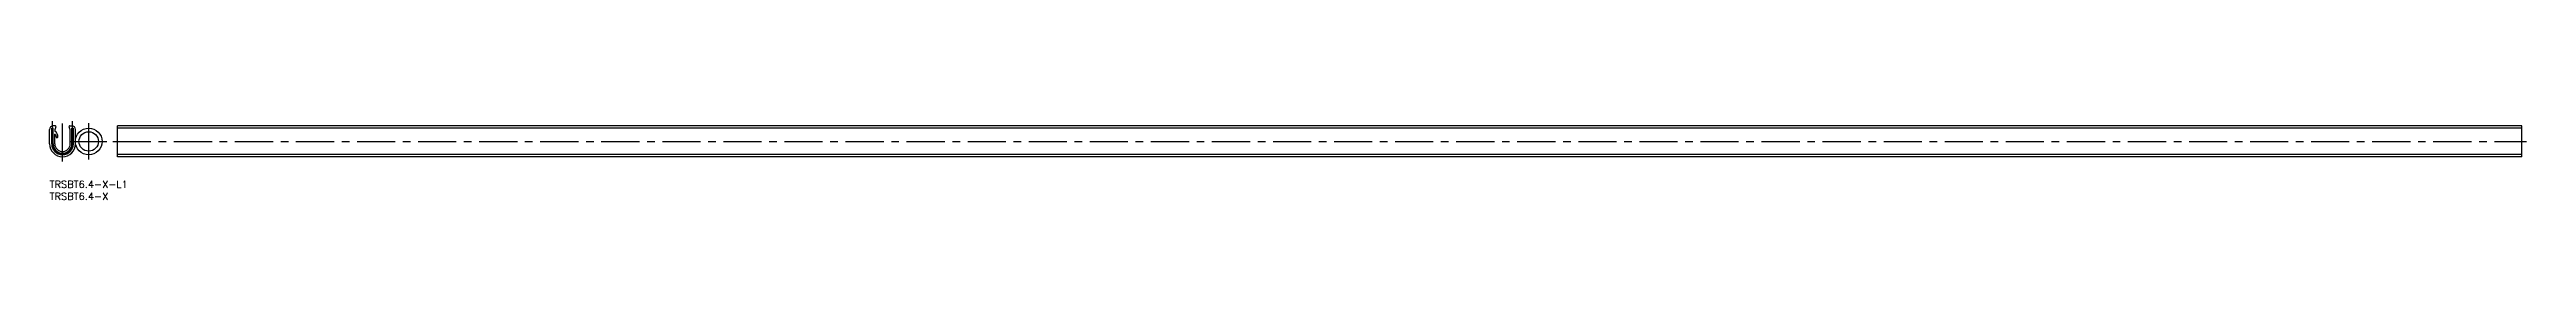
# Model space of a CAD drawing. Extents: x 0 to 1030, y -8 to 25.
import ezdxf

# ---------------------------------------------------------------- set-up
doc = ezdxf.new("R2010")
doc.units = 0
doc.header["$LTSCALE"] = 0.5
doc.linetypes.add('CENTER', pattern=[50.8, 31.75, -6.35, 6.35, -6.35])
for name, color, linetype in [('MSM_CENTER', 1, 'CENTER'), ('MSM_CONTINUOUS', 7, 'CONTINUOUS'), ('MSM_PART_NUMBER', 7, 'CONTINUOUS')]:
    doc.layers.add(name, color=color, linetype=linetype)
doc.styles.get("Standard").update_dxf_attribs({"font": 'txt.shx', "height": 3, "bigfont": 'bigfont.shx'})

# ---------------------------------------------------------------- blocks, each defined once
blk = doc.blocks.new('*U2')
at = {"layer": 'MSM_PART_NUMBER'}
blk.add_text('TRSBT6.4-X-L1', height=3, dxfattribs=at).set_placement((0, -3))
blk = doc.blocks.new('*U3')
at = {"layer": 'MSM_PART_NUMBER'}
blk.add_text('TRSBT6.4-X', height=3, dxfattribs=at).set_placement((0, -8))

msp = doc.modelspace()

# ---------------------------------------------------------------- linework, layer by layer
at = {"layer": 'MSM_CENTER'}
for p, q in [((1.2, 15.4), (1.2, 24.9)), ((5.4, 8), (5.4, 24.9)), ((9.6, 15.4), (9.6, 24.9)), ((16.3, 8.9), (16.3, 24)), ((8.8, 16.4), (23.9, 16.4)), ((26.3, 16.4), (1030.3, 16.4))]:
    msp.add_line(p, q, dxfattribs=at)
msp.add_arc((5.4, 15.4), 4.2, 180, 0, dxfattribs=at)
at = {"layer": 'MSM_CONTINUOUS'}
for p, q in [((0, 15.4), (0, 21.4)), ((1.5, 21.9), (0.9, 21.9)), ((0.9, 15.4), (0.9, 21.9)), ((2.5, 22.9), (1.5, 22.9)), ((1.5, 15.4), (1.5, 21.9)), ((8.3, 22.9), (9.3, 22.9)), ((8.6, 15.4), (8.6, 20.9)), ((9.3, 15.4), (9.3, 21.9)), ((9.3, 21.9), (9.9, 21.9)), ((9.9, 15.4), (9.9, 21.9)), ((10.8, 15.4), (10.8, 21.4)), ((1028.3, 22.9), (28.3, 22.9)), ((28.3, 10), (28.3, 22.9)), ((1028.3, 22), (28.3, 22)), ((1028.3, 10), (1028.3, 22.9)), ((2.2, 15.4), (2.2, 19.5)), ((1028.3, 10.9), (28.3, 10.9)), ((1028.3, 10), (28.3, 10)), ((1028.3, 10), (28.3, 10))]:
    msp.add_line(p, q, dxfattribs=at)
for radius in [5.55, 4.05]:
    msp.add_circle((16.3, 16.4), radius, dxfattribs=at)
for centre, radius, start, end in [((1.5, 21.4), 1.5, 90, 180), ((10.6, 19.3), 8.58, 158.1048, 169.5705), ((2.7, 20.9), 0.5, 180, 220.7151), ((2.4, 22.7), 0.25, 335.2971, 85.468), ((8.4, 22.7), 0.25, 94.532, 204.7029), ((0.2, 19.3), 8.58, 10.4295, 21.8952), ((9.3, 21.4), 1.5, 0, 90), ((5.4, 15.4), 5.4, 180, 0), ((5.4, 15.4), 4.5, 180, 0), ((5.4, 15.4), 3.9, 180, 0), ((2.2, 19.5), 0.05, 35.6652, 180), ((5.4, 15.4), 3.2, 180, 0), ((0.8, 18.4), 2.65, 355.686, 54.2961), ((1.2, 18.2), 1.64, 359.8526, 48.6873), ((3.1, 18.2), 0.285, 179.8526, 355.686)]:
    msp.add_arc(centre, radius, start, end, dxfattribs=at)

# ---------------------------------------------------------------- block references
for name in ['*U2', '*U3']:
    msp.add_blockref(name, (0, 0), dxfattribs=at)

doc.saveas('drawing.dxf')
